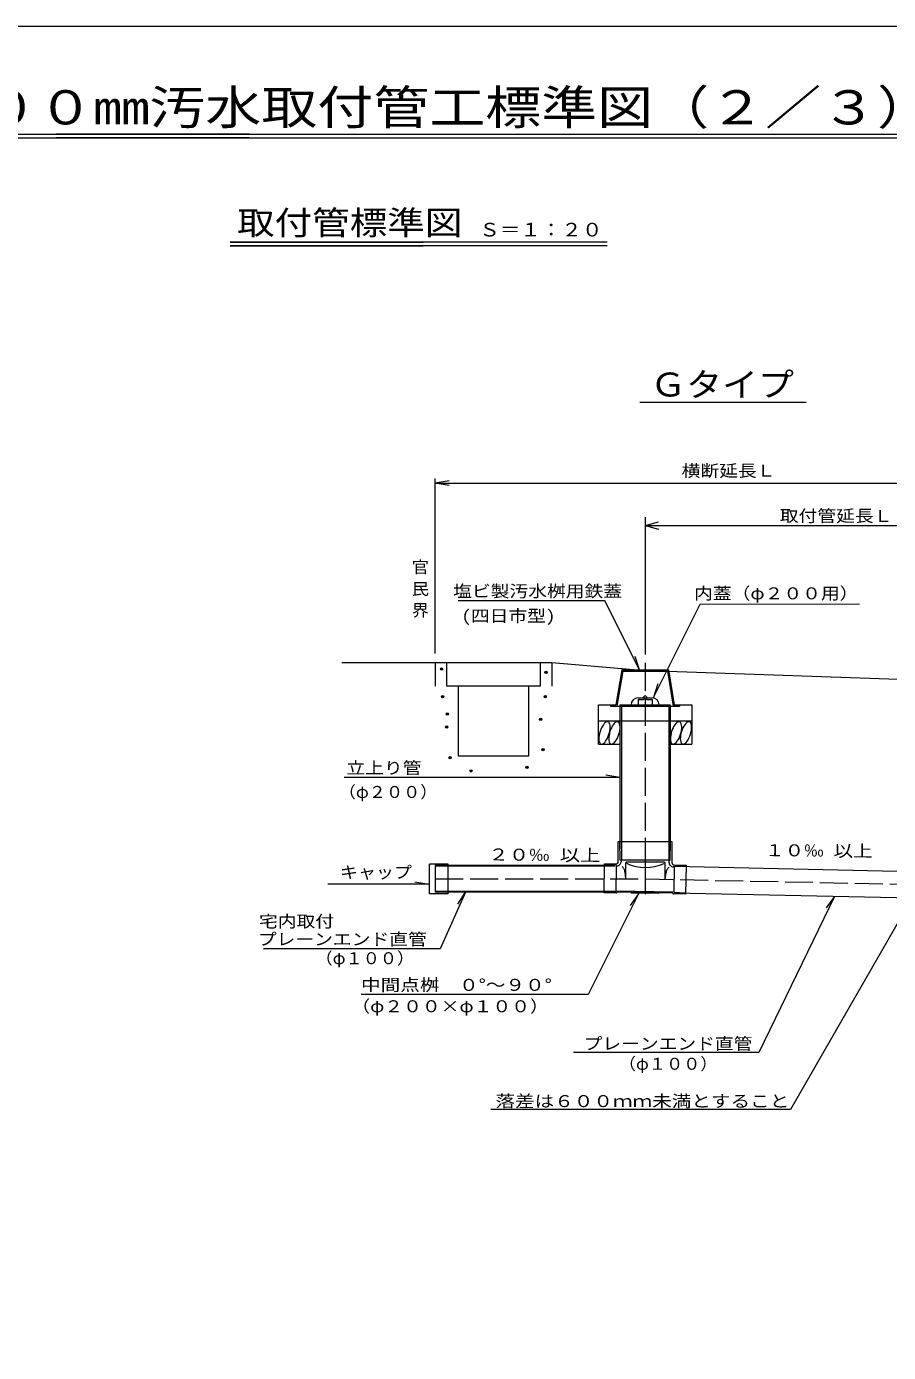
# Model space of a CAD drawing. Units: millimetres on the paper. Extents: x -390 to 406, y -282 to 282.
# Drawn here: x -91.9 to 92.9, y -2.1 to 282 of the extents above; entities that cross this region are included whole.
import ezdxf
from ezdxf.enums import TextEntityAlignment as Align

# ---------------------------------------------------------------- set-up
doc = ezdxf.new("R2010")
doc.units = ezdxf.units.MM
doc.header["$PDMODE"] = 32
doc.header["$PDSIZE"] = 0.5
doc.linetypes.add('DASHED', pattern=[7.5, 6, -1.5])
doc.layers.add('0-1__0-1__0-1_0', color=7, linetype='Continuous')
for name, color, linetype, lineweight in [('0-2__0-2__0-2_LAYER001', 7, 'Continuous', 18), ('0-3__0-3__1-0_', 7, 'Continuous', 18), ('0-5__0-5_レイヤ1', 7, 'Continuous', 18), ('0-6__0-6_レイヤ3', 7, 'Continuous', 18), ('0-7__0-7_レイヤ4', 7, 'Continuous', 18), ('1-1__0-1_レイヤ1', 7, 'Continuous', 18)]:
    doc.layers.add(name, color=color, linetype=linetype, lineweight=lineweight)
doc.styles.add('ＭＳ ゴシック', font='')
doc.styles.get('ＭＳ ゴシック').set_extended_font_data('MS Gothic')

msp = doc.modelspace()

# ---------------------------------------------------------------- linework, layer by layer
at = {"layer": '0-2__0-2__0-2_LAYER001'}
msp.add_lwpolyline([(-390.5, 282), (-390.5, -282), (405.5, -282), (405.5, 282)], close=True, dxfattribs=at)
at = {"layer": '0-3__0-3__1-0_'}
for p, q in [((-4.322, 147.645), (-4.322, 185.145)), ((-1.322, 184.645), (-4.322, 184.145)), ((-4.322, 184.145), (120.277, 184.145)), ((-1.322, 183.645), (-4.322, 184.145)), ((32.074, 158.95), (0.574, 158.95)), ((39.476, 144.145), (32.074, 158.95)), ((18.178, 145.645), (-4.322, 145.645)), ((-4.322, 145.645), (-4.322, 140.645)), ((20.678, 145.645), (20.678, 140.645)), ((39.476, 144.145), (38.582, 147.052)), ((35.678, 144.145), (34.428, 136.645)), ((35.894, 143.89), (34.644, 136.39)), ((35.894, 143.89), (45.462, 143.89)), ((45.462, 143.89), (46.712, 136.39)), ((45.462, 143.89), (120.277, 141.26)), ((15.678, 140.645), (0.678, 140.645)), ((43.394, 141.144), (42.499, 138.237)), ((30.678, 136.645), (34.428, 136.645)), ((30.678, 128.254), (30.678, 136.645)), ((33.278, 136.645), (33.278, 136.39)), ((33.278, 136.39), (35.278, 136.39)), ((35.278, 136.645), (35.278, 105.842)), ((35.278, 136.645), (46.078, 136.645)), ((35.278, 136.39), (46.078, 136.39)), ((35.603, 136.39), (35.603, 103.356)), ((39.178, 137.845), (40.303, 137.845)), ((39.178, 137.845), (39.178, 136.645)), ((41.054, 137.845), (42.178, 137.845)), ((42.162, 137.845), (42.162, 136.645)), ((45.753, 136.39), (45.753, 103.363)), ((46.078, 136.645), (46.078, 105.842)), ((46.078, 136.39), (48.078, 136.39)), ((46.928, 136.645), (50.678, 136.645)), ((48.078, 136.645), (48.078, 136.39)), ((50.678, 136.645), (50.678, 128.254)), ((50.678, 133.145), (45.678, 133.145)), ((30.678, 128.254), (35.278, 128.254)), ((46.078, 128.254), (50.678, 128.254)), ((35.278, 121.12), (-23.826, 121.12)), ((35.278, 121.12), (32.278, 121.62)), ((34.928, 107.362), (46.428, 107.363)), ((34.928, 103.059), (34.928, 107.362)), ((35.242, 107.313), (35.193, 107.363)), ((35.313, 103.405), (35.242, 107.313)), ((40.678, 107.55), (40.678, 96.087)), ((46.047, 103.412), (46.112, 107.311)), ((46.428, 107.363), (46.428, 102.868)), ((-1.572, 102.525), (-5.572, 102.525)), ((-1.572, 96.151), (-1.572, 102.525)), ((31.878, 96.409), (31.981, 102.608)), ((32.027, 102.376), (31.978, 102.427)), ((31.981, 102.608), (34.42, 102.568)), ((34.402, 102.299), (32.027, 102.376)), ((45.997, 103.363), (35.363, 103.356)), ((35.529, 103.331), (35.524, 103.036)), ((36.455, 102.708), (36.455, 99.434)), ((44.762, 102.96), (36.705, 102.953)), ((45.011, 102.581), (45.013, 102.706)), ((45.012, 99.292), (45.011, 102.581)), ((45.822, 102.839), (45.83, 103.338)), ((46.909, 102.36), (49.479, 102.317)), ((49.479, 102.317), (49.375, 96.118)), ((-4.322, 102.226), (-4.322, 96.526)), ((34.178, 102.226), (-4.322, 102.226)), ((34.178, 102.076), (-4.322, 102.076)), ((34.475, 102.223), (34.383, 96.711)), ((34.661, 102.138), (34.499, 102.141)), ((46.947, 101.934), (46.72, 101.937)), ((46.882, 96.503), (46.973, 102.015)), ((46.972, 102.097), (97.91, 100.985)), ((34.178, 96.676), (-4.322, 96.676)), ((31.932, 96.639), (31.881, 96.59)), ((34.308, 96.637), (31.932, 96.639)), ((34.41, 96.792), (46.858, 96.585)), ((34.178, 96.526), (-4.322, 96.526)), ((34.503, 96.365), (31.878, 96.409)), ((34.751, 96.561), (34.606, 96.564)), ((37.705, 96.512), (34.756, 96.561)), ((39.279, 96.171), (37.49, 93.711)), ((37.752, 96.311), (37.755, 96.461)), ((43.501, 96.216), (37.752, 96.311)), ((37.955, 96.458), (37.952, 96.308)), ((43.255, 96.42), (38.005, 96.507)), ((43.304, 96.369), (43.301, 96.219)), ((43.504, 96.366), (43.501, 96.216)), ((46.654, 96.363), (43.555, 96.415)), ((49.375, 96.118), (46.751, 96.162)), ((46.882, 96.397), (97.91, 95.284)), ((49.329, 96.349), (46.954, 96.427)), ((49.379, 96.299), (49.329, 96.349)), ((81.288, 95.601), (79.499, 93.142))]:
    msp.add_line(p, q, dxfattribs=at)
at = {"layer": '0-3__0-3__1-0_', "linetype": 'DASHED'}
msp.add_line((40.678, 145.645), (40.678, 99.363), dxfattribs=at)
at = {"layer": '0-3__0-3__1-0_'}
for points in [[(42.499, 138.237), (52.499, 158.237), (86.605, 158.326)], [(38.178, 144.145), (20.678, 145.645), (18.178, 145.645), (18.178, 140.645), (15.678, 140.645), (15.678, 125.645), (0.678, 125.645), (0.678, 140.645), (-1.822, 140.645), (-1.822, 145.645), (-4.322, 145.645), (-9.322, 145.645), (-24.322, 145.645)], [(35.678, 144.145), (45.678, 144.145), (46.928, 136.645)], [(39.178, 138.145), (40.178, 138.145), (40.678, 138.645), (41.178, 138.145), (42.178, 138.145)], [(40.303, 137.845), (40.678, 138.221), (41.054, 137.845)], [(45.678, 133.145), (35.678, 133.145), (30.678, 133.145)], [(-1.572, 96.151), (-5.572, 96.151), (-5.572, 102.525)], [(35.75, 102.017), (35.829, 101.957), (35.905, 101.878), (35.979, 101.779), (36.049, 101.663), (36.115, 101.529), (36.176, 101.379), (36.232, 101.214), (36.282, 101.036), (36.327, 100.845), (36.365, 100.643), (36.397, 100.431), (36.422, 100.212), (36.441, 99.987), (36.452, 99.757), (36.456, 99.524)], [(45.015, 99.372), (45.026, 99.605), (45.045, 99.834), (45.07, 100.059), (45.102, 100.277), (45.141, 100.488), (45.186, 100.689), (45.236, 100.879), (45.293, 101.056), (45.354, 101.22), (45.42, 101.368), (45.49, 101.5), (45.564, 101.615), (45.64, 101.712), (45.719, 101.79), (45.8, 101.848), (45.803, 101.85)], [(47.048, 102.089), (49.425, 102.087), (49.476, 102.136)], [(39.279, 96.171), (28.501, 74.616), (-20.222, 74.616)], [(81.288, 95.601), (65.078, 62.146), (25.314, 62.151)]]:
    msp.add_lwpolyline(points, dxfattribs=at)
for points in [[(32.726, 133.038), (32.549, 133.054), (32.354, 132.997), (32.149, 132.868), (31.937, 132.673), (31.727, 132.416), (31.525, 132.105), (31.336, 131.75), (31.167, 131.362), (31.022, 130.953), (30.906, 130.534), (30.823, 130.119), (30.775, 129.72), (30.763, 129.35), (30.788, 129.019), (30.85, 128.738), (30.945, 128.514), (31.072, 128.356), (31.226, 128.268), (31.403, 128.252), (31.598, 128.309), (31.804, 128.438), (32.015, 128.633), (32.225, 128.89), (32.427, 129.201), (32.616, 129.555), (32.785, 129.943), (32.93, 130.353), (33.046, 130.772), (33.129, 131.187), (33.177, 131.586), (33.189, 131.956), (33.164, 132.287), (33.102, 132.568), (33.007, 132.791), (32.88, 132.949)], [(34.851, 133.038), (34.674, 133.054), (34.479, 132.997), (34.273, 132.868), (34.062, 132.673), (33.852, 132.416), (33.65, 132.105), (33.461, 131.75), (33.292, 131.362), (33.147, 130.953), (33.031, 130.534), (32.948, 130.119), (32.9, 129.72), (32.888, 129.35), (32.913, 129.019), (32.975, 128.738), (33.07, 128.514), (33.197, 128.356), (33.351, 128.268), (33.528, 128.252), (33.723, 128.309), (33.928, 128.438), (34.14, 128.633), (34.35, 128.89), (34.552, 129.201), (34.741, 129.555), (34.91, 129.943), (35.055, 130.353), (35.171, 130.772), (35.254, 131.187), (35.302, 131.586), (35.314, 131.956), (35.289, 132.287), (35.227, 132.568), (35.132, 132.791), (35.005, 132.949)], [(48.068, 133.038), (47.891, 133.054), (47.697, 132.997), (47.491, 132.868), (47.28, 132.673), (47.07, 132.416), (46.867, 132.105), (46.679, 131.75), (46.509, 131.362), (46.365, 130.953), (46.249, 130.534), (46.166, 130.119), (46.117, 129.72), (46.106, 129.35), (46.131, 129.019), (46.192, 128.738), (46.288, 128.514), (46.414, 128.356), (46.569, 128.268), (46.746, 128.252), (46.94, 128.309), (47.146, 128.438), (47.357, 128.633), (47.567, 128.89), (47.77, 129.201), (47.958, 129.555), (48.128, 129.943), (48.272, 130.353), (48.388, 130.772), (48.471, 131.187), (48.52, 131.586), (48.531, 131.956), (48.506, 132.287), (48.445, 132.568), (48.35, 132.791), (48.223, 132.949)], [(50.193, 133.038), (50.016, 133.054), (49.822, 132.997), (49.616, 132.868), (49.405, 132.673), (49.195, 132.416), (48.992, 132.105), (48.804, 131.75), (48.634, 131.362), (48.49, 130.953), (48.374, 130.534), (48.291, 130.119), (48.242, 129.72), (48.231, 129.35), (48.256, 129.019), (48.317, 128.738), (48.413, 128.514), (48.539, 128.356), (48.694, 128.268), (48.871, 128.252), (49.065, 128.309), (49.271, 128.438), (49.482, 128.633), (49.692, 128.89), (49.895, 129.201), (50.083, 129.555), (50.253, 129.943), (50.397, 130.353), (50.513, 130.772), (50.596, 131.187), (50.645, 131.586), (50.656, 131.956), (50.631, 132.287), (50.57, 132.568), (50.474, 132.791), (50.348, 132.949)]]:
    msp.add_lwpolyline(points, close=True, dxfattribs=at)
at = {"layer": '0-3__0-3__1-0_', "linetype": 'DASHED'}
msp.add_lwpolyline([(-4.322, 99.363), (40.678, 99.363), (97.91, 98.218)], dxfattribs=at)
at = {"layer": '0-3__0-3__1-0_'}
for centre, radius, start, end in [((39.178, 136.645), 1.5, 90, 180), ((42.178, 136.645), 1.5, 0, 90), ((34.4, 102.224), 0.075, 359.04694, 88.13029), ((34.428, 103.068), 0.5, 269.04694, 359.04694), ((34.353, 103.318), 1.25, 300.75022, 327.34367), ((35.363, 103.406), 0.05, 181.0524, 270.04694), ((34.774, 103.048), 0.75, 327.34367, 359.04694), ((35.504, 103.331), 0.025, 359.04694, 90.04694), ((36.705, 102.703), 0.25, 90.04694, 179.04491), ((40.731, 111.548), 9.717, 245.3207, 294.49616), ((44.763, 102.71), 0.25, 359.04694, 90.04694), ((46.572, 102.852), 0.75, 179.04694, 210.75022), ((45.855, 103.338), 0.025, 90.04694, 179.04694), ((47.002, 103.108), 1.25, 210.75022, 237.34367), ((45.997, 103.413), 0.05, 270.04694, 359.04694), ((46.928, 102.86), 0.5, 179.04694, 269.04694), ((34.499, 102.166), 0.025, 179.04694, 269.04694), ((34.609, 102.888), 0.75, 269.04694, 300.75022), ((46.732, 102.687), 0.75, 237.34367, 269.04694), ((46.947, 101.959), 0.025, 269.04694, 359.04694), ((47.048, 102.014), 0.075, 89.9636, 179.04694), ((34.308, 96.712), 0.075, 269.9636, 359.04694), ((34.409, 96.767), 0.025, 89.04694, 179.04694), ((34.504, 96.465), 0.1, 269.04694, 347.50999), ((34.748, 96.411), 0.15, 89.04694, 167.50999), ((37.705, 96.462), 0.05, 359.04694, 89.04694), ((38.005, 96.457), 0.05, 89.04694, 179.04694), ((43.254, 96.37), 0.05, 359.04694, 89.04694), ((43.554, 96.365), 0.05, 89.04694, 179.04694), ((46.507, 96.216), 0.15, 10.58391, 89.04696), ((46.753, 96.261), 0.1, 190.5839, 269.04694), ((46.858, 96.56), 0.025, 359.04694, 89.04694), ((46.957, 96.502), 0.075, 179.04694, 268.13029)]:
    msp.add_arc(centre, radius, start, end, dxfattribs=at)
for p in [(-2.966, 144.367), (19.42, 143.625), (-2.718, 138.431), (19.296, 138.431), (-1.729, 134.721), (18.307, 133.535), (-1.852, 131.927), (-1.11, 125.372), (18.801, 127.053), (3.342, 122.528), (15.339, 123.27)]:
    msp.add_point(p, dxfattribs=at)
at = {"layer": '0-5__0-5_レイヤ1'}
for p, q in [((97.91, 95.284), (71.871, 49.995)), ((71.871, 49.995), (7.576, 49.995))]:
    msp.add_line(p, q, dxfattribs=at)
at = {"layer": '0-6__0-6_レイヤ3'}
for p, q in [((39.554, 201.515), (75.231, 201.515)), ((-5.694, 98.264), (-27.326, 98.264)), ((2.205, 96.526), (-3.264, 84.363)), ((0.519, 93.995), (2.205, 96.526)), ((-3.264, 84.363), (-41.094, 84.363))]:
    msp.add_line(p, q, dxfattribs=at)
at = {"layer": '0-6__0-6_レイヤ3', "color": 1}
for p, q in [((40.678, 176.904), (40.678, 147.46)), ((40.678, 175.101), (43.576, 175.877)), ((40.678, 175.101), (120.277, 175.101)), ((40.678, 175.101), (43.576, 174.324))]:
    msp.add_line(p, q, dxfattribs=at)
at = {"layer": '1-1__0-1_レイヤ1'}
for p, q in [((-124.846, 258.94), (151.095, 258.94)), ((-44.229, 258.94), (-85.576, 258.94)), ((-124.846, 258.14), (151.095, 258.14)), ((-44.229, 258.14), (-85.576, 258.14)), ((32.523, 235.786), (-48.242, 235.786)), ((-48.242, 235.786), (-6.894, 235.786)), ((32.523, 234.986), (-48.242, 234.986)), ((-48.242, 234.986), (-6.894, 234.986)), ((-8.694, 98.764), (-5.694, 98.264))]:
    msp.add_line(p, q, dxfattribs=at)

# ---------------------------------------------------------------- texts
at = {"layer": '0-1__0-1__0-1_0', "style": 'ＭＳ ゴシック', "width": 1.15}
for s, p in [('塩ビ製汚水桝用鉄蓋', (-0.478, 158.983)), ('(四日市型)', (1.324, 153.679))]:
    msp.add_text(s, height=2.566, dxfattribs=at).set_placement(p, align=Align.BOTTOM_LEFT)
at = {"layer": '0-3__0-3__1-0_', "style": 'ＭＳ ゴシック'}
for s, width, p in [('横断延長Ｌ', 1.15, (48.507, 184.769)), ('内蓋（φ２００用）', 1.15, (51.173, 158.501)), ('立上り管', 1.15, (-23.353, 121.119)), ('（φ２００）', 1.05, (-24.999, 115.944)), ('キャップ', 1.1, (-24.717, 98.735)), ('（φ２００×φ１００）', 1.15, (-22.292, 70.034)), ('プレーンエンド直管', 1.15, (27.482, 62.025)), ('（φ１００）', 1.05, (35.035, 57.713))]:
    msp.add_text(s, height=2.566, dxfattribs=dict(at, width=width)).set_placement(p, align=Align.BOTTOM_LEFT)
at = {"layer": '0-3__0-3__1-0_', "color": 1, "style": 'ＭＳ ゴシック', "width": 1.2}
msp.add_text('中間点桝\u3000０°～９０°', height=2.566, dxfattribs=at).set_placement((-20.209, 74.616), align=Align.BOTTOM_LEFT)
at = {"layer": '0-6__0-6_レイヤ3', "style": 'ＭＳ ゴシック'}
for s, height, width, p in [('Ｇタイプ', 5.132, 1.1, (41.778, 201.188)), ('官', 2.566, 1.05, (-9.346, 164.107)), ('民', 2.566, 1.05, (-9.346, 159.453)), ('界', 2.566, 1.05, (-9.346, 154.859)), ('宅内取付', 2.566, 1.15, (-42.095, 88.237)), ('プレーンエンド直管', 2.566, 1.15, (-42.346, 84.396)), ('（φ１００）', 2.566, 1.05, (-29.982, 80.33)), ('落差は６００ｍｍ未満とすること', 2.566, 1.2, (8.594, 49.716))]:
    msp.add_text(s, height=height, dxfattribs=dict(at, width=width)).set_placement(p, align=Align.BOTTOM_LEFT)
at = {"layer": '0-6__0-6_レイヤ3', "color": 1, "style": 'ＭＳ ゴシック', "width": 1.15}
msp.add_text('取付管延長Ｌ', height=2.566, dxfattribs=at).set_placement((69.557, 175.101), align=Align.BOTTOM_LEFT)
at = {"layer": '0-7__0-7_レイヤ4', "style": 'ＭＳ ゴシック'}
for s, width, p in [('２０‰ 以上', 1.25, (7.066, 102.569)), ('１０‰ 以上', 1.2, (66.361, 103.491))]:
    msp.add_text(s, height=2.566, rotation=359.5, dxfattribs=dict(at, width=width)).set_placement(p, align=Align.BOTTOM_LEFT)
at = {"layer": '1-1__0-1_レイヤ1', "style": 'ＭＳ ゴシック'}
for s, height, width, p in [('φ１００mm汚水取付管工標準図（２／３）', 7.331, 1.2, (-122.649, 258.816)), ('取付管標準図', 5.132, 1.15, (-46.791, 235.86)), ('Ｓ＝１：２０', 2.933, 1.1, (5.136, 236.132))]:
    msp.add_text(s, height=height, dxfattribs=dict(at, width=width)).set_placement(p, align=Align.BOTTOM_LEFT)

doc.saveas('drawing.dxf')
